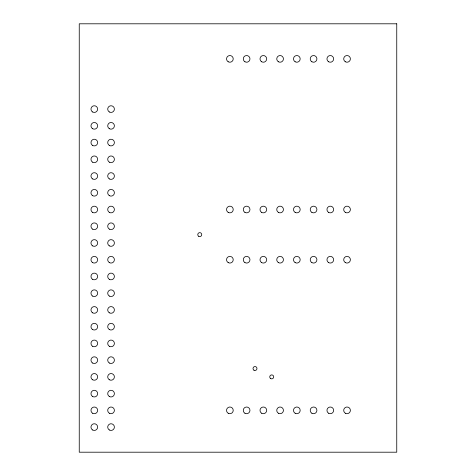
<?xml version="1.0" encoding="UTF-8"?>
<svg xmlns="http://www.w3.org/2000/svg" width="476" height="476" viewBox="0 0 476 476"><rect width="100%" height="100%" fill="white"/><g stroke="black" fill="none" stroke-linecap="round" stroke-linejoin="round"><path stroke-width="0.71" d="M396.752 23.8L79.248 23.8L79.248 452.2L396.752 452.2L396.752 23.8M198.766 236.334A1.975 1.975 0 0 0 201.735 234.62A1.975 1.975 0 0 0 198.766 232.907A1.975 1.975 0 0 0 198.766 236.334M270.737 378.598A1.975 1.975 0 0 0 273.7 376.885A1.975 1.975 0 0 0 270.737 375.171A1.975 1.975 0 0 0 270.737 378.598M254 370.227A1.975 1.975 0 0 0 256.963 368.513A1.975 1.975 0 0 0 254 366.806A1.975 1.975 0 0 0 254 370.227M92.641 111.991A3.35 3.35 0 0 0 97.657 109.093A3.35 3.35 0 0 0 92.641 106.196A3.35 3.35 0 0 0 92.641 111.991M109.379 111.991A3.35 3.35 0 0 0 114.395 109.093A3.35 3.35 0 0 0 109.379 106.196A3.35 3.35 0 0 0 109.379 111.991M92.641 128.728A3.35 3.35 0 0 0 97.657 125.831A3.35 3.35 0 0 0 92.641 122.933A3.35 3.35 0 0 0 92.641 128.728M109.379 128.728A3.35 3.35 0 0 0 114.395 125.831A3.35 3.35 0 0 0 109.379 122.933A3.35 3.35 0 0 0 109.379 128.728M92.641 145.466A3.35 3.35 0 0 0 97.657 142.568A3.35 3.35 0 0 0 92.641 139.67A3.35 3.35 0 0 0 92.641 145.466M109.379 145.466A3.35 3.35 0 0 0 114.395 142.568A3.35 3.35 0 0 0 109.379 139.67A3.35 3.35 0 0 0 109.379 145.466M92.641 162.203A3.35 3.35 0 0 0 97.657 159.305A3.35 3.35 0 0 0 92.641 156.402A3.35 3.35 0 0 0 92.641 162.203M109.379 162.203A3.35 3.35 0 0 0 114.395 159.305A3.35 3.35 0 0 0 109.379 156.402A3.35 3.35 0 0 0 109.379 162.203M92.641 178.94A3.35 3.35 0 0 0 97.657 176.043A3.35 3.35 0 0 0 92.641 173.139A3.35 3.35 0 0 0 92.641 178.94M109.379 178.94A3.35 3.35 0 0 0 114.395 176.043A3.35 3.35 0 0 0 109.379 173.139A3.35 3.35 0 0 0 109.379 178.94M92.641 195.678A3.35 3.35 0 0 0 97.657 192.78A3.35 3.35 0 0 0 92.641 189.876A3.35 3.35 0 0 0 92.641 195.678M109.379 195.678A3.35 3.35 0 0 0 114.395 192.78A3.35 3.35 0 0 0 109.379 189.876A3.35 3.35 0 0 0 109.379 195.678M92.641 212.415A3.35 3.35 0 0 0 97.657 209.511A3.35 3.35 0 0 0 92.641 206.614A3.35 3.35 0 0 0 92.641 212.415M109.379 212.415A3.35 3.35 0 0 0 114.395 209.511A3.35 3.35 0 0 0 109.379 206.614A3.35 3.35 0 0 0 109.379 212.415M92.641 229.152A3.35 3.35 0 0 0 97.657 226.249A3.35 3.35 0 0 0 92.641 223.351A3.35 3.35 0 0 0 92.641 229.152M109.379 229.152A3.35 3.35 0 0 0 114.395 226.249A3.35 3.35 0 0 0 109.379 223.351A3.35 3.35 0 0 0 109.379 229.152M92.641 245.89A3.35 3.35 0 0 0 97.657 242.986A3.35 3.35 0 0 0 92.641 240.088A3.35 3.35 0 0 0 92.641 245.89M109.379 245.89A3.35 3.35 0 0 0 114.395 242.986A3.35 3.35 0 0 0 109.379 240.088A3.35 3.35 0 0 0 109.379 245.89M92.641 262.621A3.35 3.35 0 0 0 97.657 259.723A3.35 3.35 0 0 0 92.641 256.826A3.35 3.35 0 0 0 92.641 262.621M109.379 262.621A3.35 3.35 0 0 0 114.395 259.723A3.35 3.35 0 0 0 109.379 256.826A3.35 3.35 0 0 0 109.379 262.621M92.641 279.358A3.35 3.35 0 0 0 97.657 276.461A3.35 3.35 0 0 0 92.641 273.563A3.35 3.35 0 0 0 92.641 279.358M109.379 279.358A3.35 3.35 0 0 0 114.395 276.461A3.35 3.35 0 0 0 109.379 273.563A3.35 3.35 0 0 0 109.379 279.358M92.641 296.096A3.35 3.35 0 0 0 97.657 293.198A3.35 3.35 0 0 0 92.641 290.3A3.35 3.35 0 0 0 92.641 296.096M109.379 296.096A3.35 3.35 0 0 0 114.395 293.198A3.35 3.35 0 0 0 109.379 290.3A3.35 3.35 0 0 0 109.379 296.096M92.641 312.833A3.35 3.35 0 0 0 97.657 309.935A3.35 3.35 0 0 0 92.641 307.038A3.35 3.35 0 0 0 92.641 312.833M109.379 312.833A3.35 3.35 0 0 0 114.395 309.935A3.35 3.35 0 0 0 109.379 307.038A3.35 3.35 0 0 0 109.379 312.833M92.641 329.57A3.35 3.35 0 0 0 97.657 326.673A3.35 3.35 0 0 0 92.641 323.775A3.35 3.35 0 0 0 92.641 329.57M109.379 329.57A3.35 3.35 0 0 0 114.395 326.673A3.35 3.35 0 0 0 109.379 323.775A3.35 3.35 0 0 0 109.379 329.57M92.641 346.308A3.35 3.35 0 0 0 97.657 343.41A3.35 3.35 0 0 0 92.641 340.513A3.35 3.35 0 0 0 92.641 346.308M109.379 346.308A3.35 3.35 0 0 0 114.395 343.41A3.35 3.35 0 0 0 109.379 340.513A3.35 3.35 0 0 0 109.379 346.308M92.641 363.045A3.35 3.35 0 0 0 97.657 360.148A3.35 3.35 0 0 0 92.641 357.25A3.35 3.35 0 0 0 92.641 363.045M109.379 363.045A3.35 3.35 0 0 0 114.395 360.148A3.35 3.35 0 0 0 109.379 357.25A3.35 3.35 0 0 0 109.379 363.045M92.641 379.783A3.35 3.35 0 0 0 97.657 376.885A3.35 3.35 0 0 0 92.641 373.987A3.35 3.35 0 0 0 92.641 379.783M109.379 379.783A3.35 3.35 0 0 0 114.395 376.885A3.35 3.35 0 0 0 109.379 373.987A3.35 3.35 0 0 0 109.379 379.783M92.641 396.52A3.35 3.35 0 0 0 97.657 393.622A3.35 3.35 0 0 0 92.641 390.725A3.35 3.35 0 0 0 92.641 396.52M109.379 396.52A3.35 3.35 0 0 0 114.395 393.622A3.35 3.35 0 0 0 109.379 390.725A3.35 3.35 0 0 0 109.379 396.52M92.641 413.257A3.35 3.35 0 0 0 97.657 410.36A3.35 3.35 0 0 0 92.641 407.456A3.35 3.35 0 0 0 92.641 413.257M109.379 413.257A3.35 3.35 0 0 0 114.395 410.36A3.35 3.35 0 0 0 109.379 407.456A3.35 3.35 0 0 0 109.379 413.257M92.641 429.995A3.35 3.35 0 0 0 97.657 427.097A3.35 3.35 0 0 0 92.641 424.193A3.35 3.35 0 0 0 92.641 429.995M109.379 429.995A3.35 3.35 0 0 0 114.395 427.097A3.35 3.35 0 0 0 109.379 424.193A3.35 3.35 0 0 0 109.379 429.995M345.368 262.621A3.35 3.35 0 0 0 350.39 259.723A3.35 3.35 0 0 0 345.368 256.826A3.35 3.35 0 0 0 345.368 262.621M328.63 262.621A3.35 3.35 0 0 0 333.652 259.723A3.35 3.35 0 0 0 328.63 256.826A3.35 3.35 0 0 0 328.63 262.621M311.893 262.621A3.35 3.35 0 0 0 316.915 259.723A3.35 3.35 0 0 0 311.893 256.826A3.35 3.35 0 0 0 311.893 262.621M295.156 262.621A3.35 3.35 0 0 0 300.178 259.723A3.35 3.35 0 0 0 295.156 256.826A3.35 3.35 0 0 0 295.156 262.621M278.418 262.621A3.35 3.35 0 0 0 283.44 259.723A3.35 3.35 0 0 0 278.418 256.826A3.35 3.35 0 0 0 278.418 262.621M261.681 262.621A3.35 3.35 0 0 0 266.703 259.723A3.35 3.35 0 0 0 261.681 256.826A3.35 3.35 0 0 0 261.681 262.621M244.944 262.621A3.35 3.35 0 0 0 249.965 259.723A3.35 3.35 0 0 0 244.944 256.826A3.35 3.35 0 0 0 244.944 262.621M228.206 262.621A3.35 3.35 0 0 0 233.228 259.723A3.35 3.35 0 0 0 228.206 256.826A3.35 3.35 0 0 0 228.206 262.621M228.206 413.257A3.35 3.35 0 0 0 233.228 410.36A3.35 3.35 0 0 0 228.206 407.456A3.35 3.35 0 0 0 228.206 413.257M244.944 413.257A3.35 3.35 0 0 0 249.965 410.36A3.35 3.35 0 0 0 244.944 407.456A3.35 3.35 0 0 0 244.944 413.257M261.681 413.257A3.35 3.35 0 0 0 266.703 410.36A3.35 3.35 0 0 0 261.681 407.456A3.35 3.35 0 0 0 261.681 413.257M278.418 413.257A3.35 3.35 0 0 0 283.44 410.36A3.35 3.35 0 0 0 278.418 407.456A3.35 3.35 0 0 0 278.418 413.257M295.156 413.257A3.35 3.35 0 0 0 300.178 410.36A3.35 3.35 0 0 0 295.156 407.456A3.35 3.35 0 0 0 295.156 413.257M311.893 413.257A3.35 3.35 0 0 0 316.915 410.36A3.35 3.35 0 0 0 311.893 407.456A3.35 3.35 0 0 0 311.893 413.257M328.63 413.257A3.35 3.35 0 0 0 333.652 410.36A3.35 3.35 0 0 0 328.63 407.456A3.35 3.35 0 0 0 328.63 413.257M345.368 413.257A3.35 3.35 0 0 0 350.39 410.36A3.35 3.35 0 0 0 345.368 407.456A3.35 3.35 0 0 0 345.368 413.257M345.368 61.779A3.35 3.35 0 0 0 350.39 58.881A3.35 3.35 0 0 0 345.368 55.984A3.35 3.35 0 0 0 345.368 61.779M328.63 61.779A3.35 3.35 0 0 0 333.652 58.881A3.35 3.35 0 0 0 328.63 55.984A3.35 3.35 0 0 0 328.63 61.779M311.893 61.779A3.35 3.35 0 0 0 316.915 58.881A3.35 3.35 0 0 0 311.893 55.984A3.35 3.35 0 0 0 311.893 61.779M295.156 61.779A3.35 3.35 0 0 0 300.178 58.881A3.35 3.35 0 0 0 295.156 55.984A3.35 3.35 0 0 0 295.156 61.779M278.418 61.779A3.35 3.35 0 0 0 283.44 58.881A3.35 3.35 0 0 0 278.418 55.984A3.35 3.35 0 0 0 278.418 61.779M261.681 61.779A3.35 3.35 0 0 0 266.703 58.881A3.35 3.35 0 0 0 261.681 55.984A3.35 3.35 0 0 0 261.681 61.779M244.944 61.779A3.35 3.35 0 0 0 249.965 58.881A3.35 3.35 0 0 0 244.944 55.984A3.35 3.35 0 0 0 244.944 61.779M228.206 61.779A3.35 3.35 0 0 0 233.228 58.881A3.35 3.35 0 0 0 228.206 55.984A3.35 3.35 0 0 0 228.206 61.779M228.206 212.415A3.35 3.35 0 0 0 233.228 209.511A3.35 3.35 0 0 0 228.206 206.614A3.35 3.35 0 0 0 228.206 212.415M244.944 212.415A3.35 3.35 0 0 0 249.965 209.511A3.35 3.35 0 0 0 244.944 206.614A3.35 3.35 0 0 0 244.944 212.415M261.681 212.415A3.35 3.35 0 0 0 266.703 209.511A3.35 3.35 0 0 0 261.681 206.614A3.35 3.35 0 0 0 261.681 212.415M278.418 212.415A3.35 3.35 0 0 0 283.44 209.511A3.35 3.35 0 0 0 278.418 206.614A3.35 3.35 0 0 0 278.418 212.415M295.156 212.415A3.35 3.35 0 0 0 300.178 209.511A3.35 3.35 0 0 0 295.156 206.614A3.35 3.35 0 0 0 295.156 212.415M311.893 212.415A3.35 3.35 0 0 0 316.915 209.511A3.35 3.35 0 0 0 311.893 206.614A3.35 3.35 0 0 0 311.893 212.415M328.63 212.415A3.35 3.35 0 0 0 333.652 209.511A3.35 3.35 0 0 0 328.63 206.614A3.35 3.35 0 0 0 328.63 212.415M345.368 212.415A3.35 3.35 0 0 0 350.39 209.511A3.35 3.35 0 0 0 345.368 206.614A3.35 3.35 0 0 0 345.368 212.415"/></g></svg>
